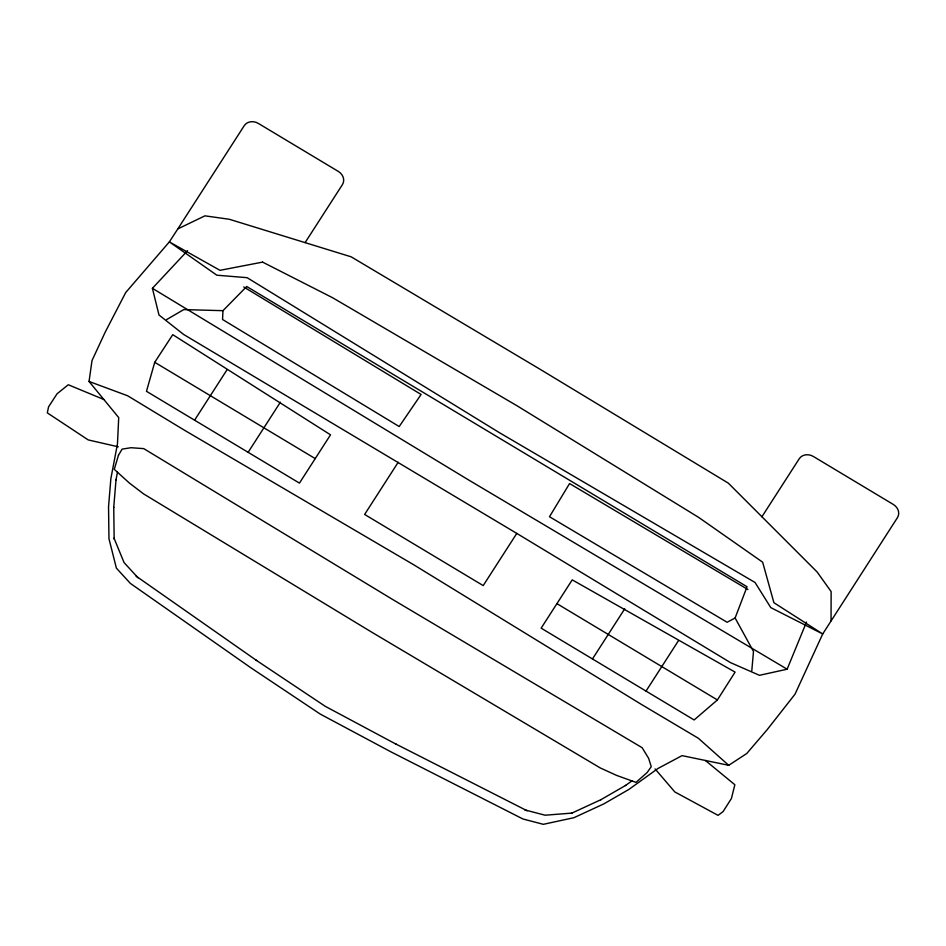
<?xml version="1.0" encoding="UTF-8"?>
<svg xmlns="http://www.w3.org/2000/svg" width="946" height="946" viewBox="0 0 946 946"><rect width="100%" height="100%" fill="white"/><g stroke="black" fill="none" stroke-linecap="round" stroke-linejoin="round"><path stroke-width="1.42" d="M831.037 620.86L831.132 591.593L817.155 572.011L728.325 483.146L540.178 369.33L351.167 256.827L229.322 219.271L204.951 215.842L177.836 228.885L169.358 241.892L125.7 292.551L105.148 332.259L92.01 360.58L89.042 381.463L118.711 417.588L117.446 444.029L110.871 478.605L108.542 506.678L108.967 538.688L116.382 568.132L130.371 583.41L250.938 667.829L320.268 714.088L391.159 751.964L522.925 818.976L543.311 824.321L573.926 817.699L603.832 803.887L628.865 789.437L658.049 768.436L682.042 755.629L728.716 765.314L746.784 753.489L767.265 729.567L795.018 694.187L822.713 633.962L897.423 517.687A10.631 9.212 25.5 0 0 893.32 504.455L813.323 456.457A10.631 9.212 25.5 0 0 799.228 458.763L761.92 516.753M747.919 589.524L569.575 483.56L549.496 516.729L727.119 622.267L735.113 617.998L747.044 586.745L246.705 286.496L222.972 310.678L222.547 319.488L399.2 426.54L421.1 394.47L243.737 286.969M113.721 507.553L116.051 479.48M751.798 670.761L753.489 651.463L735.113 617.998M115.991 479.918L117.458 472.22M154.73 362.306L146.476 391.313L299.444 483.11L330.521 434.829L172.751 334.671L154.73 362.306L315.219 458.609M187.58 250.666L152.401 288.317L158.975 314.983L183.559 334.411L516.788 533.402L730.537 662.638L759.461 675.314L787.131 669.2L806.5 622.066M717.399 699.945L735.089 672.109L572.224 579.863L541.147 628.156L694.128 719.953L717.399 699.945L556.922 603.643M177.836 228.885L244.21 125.712A10.631 9.212 25.5 0 1 258.317 123.406L338.301 171.403A10.631 9.212 25.5 0 1 342.405 184.636L305.097 242.625M194.58 420.19L226.993 369.815M248.136 452.318L280.394 402.18M398.219 462.239L364.624 514.447L483.205 585.598L516.788 533.402M592.468 658.948L624.738 608.81M646.023 691.088L678.436 640.714M625.377 785.582L631.881 780.911M166.602 319.606L183.761 309.59L222.972 310.678M600.722 799.796L625.755 785.346M571.195 813.418L601.1 799.607M572.212 813.075L545.121 815.216L524.734 809.871M118.285 446.808L88.203 439.914L47.3 412.858L48.577 406.827L57.044 393.82L68.278 384.75L103.883 399.519M89.042 381.463L127.615 395.759L184.825 430.442L414.23 565.081L640.82 704.072L698.349 738.258L728.716 765.314M395.404 743.793L527.17 810.793M396.35 744.325L325.258 706.319L255.739 659.941M787.131 669.2L468.885 480.13L152.401 288.317M136.082 576.114L256.65 660.533M705.373 760.466L734.853 784.754L731.412 798.495L723.087 811.585L718.049 815.357L674.817 791.932L655.093 768.932M138.021 577.805L124.032 562.527L114.017 538.12M113.733 507.151L114.159 539.161M118.475 455.239L114.265 469.322L129.306 482.98L143.508 493.847L371.246 631.881L600.261 767.939L616.638 775.413L635.984 782.389L647.182 772.504L651.25 766.662L648.625 758.325L642.157 747.718L392.247 599.244L143.721 448.617L130.997 447.718L122.105 449.125L118.475 455.239M262.598 262.113L220.004 270.32L169.358 241.892L216.823 275.191L247.131 277.686L499.417 432.677L755.038 582.476L770.777 607.604L822.713 633.962L773.899 602.697L762.653 562.184L698.645 517.391L516.812 405.645L332.519 297.694L262.598 262.113"/></g></svg>
